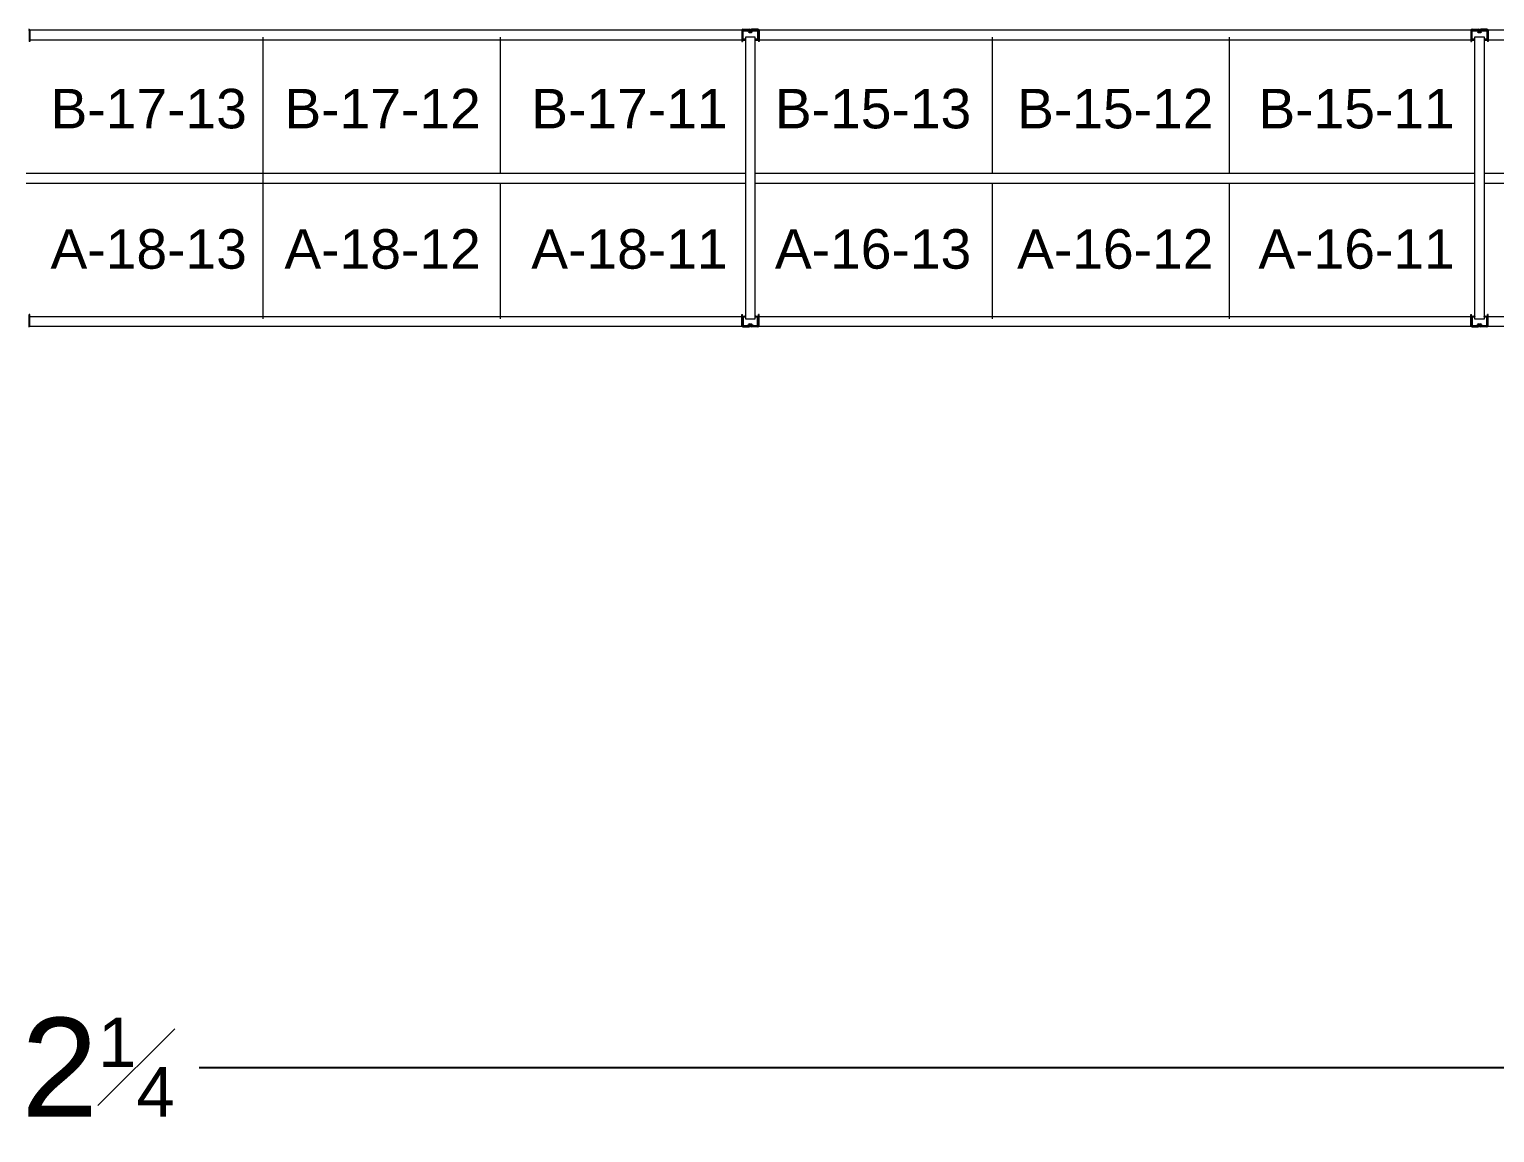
# Model space of a CAD drawing. Header units: inches. Extents: x 2743 to 10591, y -1604 to 5792.
# Drawn here: x 3421 to 3717.7, y 3292.7 to 3516.1 of the extents above; entities that cross this region are included whole.
import ezdxf

# ---------------------------------------------------------------- set-up
doc = ezdxf.new("R2010")
doc.units = ezdxf.units.IN
doc.header["$LTSCALE"] = 0.1875
doc.header["$MEASUREMENT"] = 0
doc.header["$PDMODE"] = 3
doc.header["$PDSIZE"] = 1.5
for name, color, linetype, lineweight in [('22 Dimension', 7, 'Continuous', 5), ('32 Echelle', 160, 'Continuous', 15), ('33 Poutre', 30, 'Continuous', 15)]:
    doc.layers.add(name, color=color, linetype=linetype, lineweight=lineweight)
doc.styles.add('arial', font='')
doc.styles.add('NOTE_GROS', font='', dxfattribs={"height": 20})
doc.styles.get('arial').set_extended_font_data('Arial')
doc.styles.get('NOTE_GROS').set_extended_font_data('SansSerif')
doc.dimstyles.new('Inch-Fraction-GROS', dxfattribs={"dimtxt": 20, "dimasz": 10, "dimexe": 4, "dimexo": 5, "dimgap": 1, "dimtad": 0, "dimtih": 1, "dimtoh": 1, "dimdec": 4, "dimzin": 0, "dimdsep": 46, "dimlunit": 5, "dimtxsty": 'NOTE_GROS', "dimblk": 'OBLIQUE', "dimcen": 0, "dimdle": 6, "dimadec": 1, "dimazin": 2, "dimtfac": 0.5, "dimtdec": 4, "dimtofl": 0, "dimtmove": 0, "dimatfit": 3, "dimfxl": 1, "dimtfillclr": 1, "dimfrac": 1, "dimtolj": 1, "dimtzin": 0, "dimarcsym": 0})

# ---------------------------------------------------------------- blocks, each defined once
blk = doc.blocks.new('_Oblique')
at = {"color": 0, "linetype": 'ByBlock', "lineweight": -2}
blk.add_line((-0.5, -0.5), (0.5, 0.5), dxfattribs=at)
blk = doc.blocks.new('*D119')
at = {"layer": '22 Dimension', "color": 0, "lineweight": -2, "transparency": 16777216}
for p, q in [((2978.21, 3450.98), (2978.21, 3301.85)), ((3860.46, 3450.98), (3860.46, 3301.85)), ((2972.21, 3305.85), (3383.33, 3305.85)), ((3866.46, 3305.85), (3455.33, 3305.85))]:
    blk.add_line(p, q, dxfattribs=at)
at = {"layer": 'Defpoints', "color": 0, "transparency": 16777216}
for p in [(2978.21, 3455.98), (3860.46, 3455.98), (3860.46, 3305.85)]:
    blk.add_point(p, dxfattribs=at)
at = {"layer": '22 Dimension', "color": 0, "lineweight": -2, "transparency": 16777216, "xscale": 10, "yscale": 10, "zscale": 10, "rotation": 180}
blk.add_blockref('_Oblique', (2978.21, 3305.85), dxfattribs=at)
at = {"layer": '22 Dimension', "color": 0, "lineweight": -2, "transparency": 16777216, "xscale": 10, "yscale": 10, "zscale": 10}
blk.add_blockref('_Oblique', (3860.46, 3305.85), dxfattribs=at)
at = {"layer": '22 Dimension', "color": 0, "transparency": 16777216, "insert": (3419.33, 3305.85), "char_height": 20, "attachment_point": 5, "style": 'NOTE_GROS'}
blk.add_mtext('\\A1;882{\\H0.5x;\\S1#4;}', dxfattribs=at)

msp = doc.modelspace()

# ---------------------------------------------------------------- hatches: boundary and pattern name
at = {"layer": '32 Echelle'}
for points in [[(3565.95882, 3513.78941), (3565.95882, 3513.97691), (3565.77132, 3513.97691)], [(3565.95882, 3513.78941), (3565.95882, 3513.97691), (3565.77132, 3513.97691)], [(3567.95882, 3513.78941), (3567.95882, 3513.97691), (3568.14632, 3513.97691)], [(3567.95882, 3513.78941), (3567.95882, 3513.97691), (3568.14632, 3513.97691)], [(3713.58382, 3513.78941), (3713.58382, 3513.97691), (3713.39632, 3513.97691)], [(3713.58382, 3513.78941), (3713.58382, 3513.97691), (3713.39632, 3513.97691)], [(3715.58382, 3513.78941), (3715.58382, 3513.97691), (3715.77132, 3513.97691)], [(3715.58382, 3513.78941), (3715.58382, 3513.97691), (3715.77132, 3513.97691)], [(3565.95882, 3458.16441), (3565.95882, 3457.97691), (3565.77132, 3457.97691)], [(3565.95882, 3458.16441), (3565.95882, 3457.97691), (3565.77132, 3457.97691)], [(3567.95882, 3458.16441), (3567.95882, 3457.97691), (3568.14632, 3457.97691)], [(3567.95882, 3458.16441), (3567.95882, 3457.97691), (3568.14632, 3457.97691)], [(3713.58382, 3458.16441), (3713.58382, 3457.97691), (3713.39632, 3457.97691)], [(3713.58382, 3458.16441), (3713.58382, 3457.97691), (3713.39632, 3457.97691)], [(3715.58382, 3458.16441), (3715.58382, 3457.97691), (3715.77132, 3457.97691)], [(3715.58382, 3458.16441), (3715.58382, 3457.97691), (3715.77132, 3457.97691)]]:
    msp.add_hatch(color=256, dxfattribs=at).paths.add_polyline_path(points)

# ---------------------------------------------------------------- linework, layer by layer
at = {"layer": '22 Dimension'}
for p, q in [((3468.33382, 3486.97691), (3468.33382, 3513.97691)), ((3516.33382, 3486.97691), (3516.33382, 3513.97691)), ((3615.95882, 3486.97691), (3615.95882, 3513.97691)), ((3663.95882, 3486.97691), (3663.95882, 3513.97691)), ((3420.33382, 3486.97691), (3565.95882, 3486.97691)), ((3567.95882, 3486.97691), (3713.58382, 3486.97691)), ((3715.58382, 3486.97691), (3861.20882, 3486.97691)), ((3420.33382, 3484.97691), (3565.95882, 3484.97691)), ((3468.33382, 3457.97691), (3468.33382, 3484.97691)), ((3516.33382, 3457.97691), (3516.33382, 3484.97691)), ((3567.95882, 3484.97691), (3713.58382, 3484.97691)), ((3615.95882, 3457.97691), (3615.95882, 3484.97691)), ((3663.95882, 3457.97691), (3663.95882, 3484.97691)), ((3715.58382, 3484.97691), (3861.20882, 3484.97691))]:
    msp.add_line(p, q, dxfattribs=at)
at = {"layer": '32 Echelle', "linetype": 'Continuous', "lineweight": 25}
for p, q in [((3566.44645, 3515.97691), (3565.51761, 3515.97691)), ((3566.44645, 3515.97691), (3565.51761, 3515.97691)), ((3565.51761, 3515.88691), (3566.44645, 3515.88691)), ((3565.51761, 3515.88691), (3566.44645, 3515.88691)), ((3566.66608, 3515.70325), (3566.62217, 3515.84688)), ((3566.66608, 3515.70325), (3566.62217, 3515.84688)), ((3567.29547, 3515.84688), (3567.25155, 3515.70325)), ((3567.29547, 3515.84688), (3567.25155, 3515.70325)), ((3568.40002, 3515.97691), (3567.47119, 3515.97691)), ((3568.40002, 3515.97691), (3567.47119, 3515.97691)), ((3567.47119, 3515.88691), (3568.40002, 3515.88691)), ((3567.47119, 3515.88691), (3568.40002, 3515.88691)), ((3714.07145, 3515.97691), (3713.14261, 3515.97691)), ((3714.07145, 3515.97691), (3713.14261, 3515.97691)), ((3713.14261, 3515.88691), (3714.07145, 3515.88691)), ((3713.14261, 3515.88691), (3714.07145, 3515.88691)), ((3714.29108, 3515.70325), (3714.24717, 3515.84688)), ((3714.29108, 3515.70325), (3714.24717, 3515.84688)), ((3714.92047, 3515.84688), (3714.87655, 3515.70325)), ((3714.92047, 3515.84688), (3714.87655, 3515.70325)), ((3716.02502, 3515.97691), (3715.09619, 3515.97691)), ((3716.02502, 3515.97691), (3715.09619, 3515.97691)), ((3715.09619, 3515.88691), (3716.02502, 3515.88691)), ((3715.09619, 3515.88691), (3716.02502, 3515.88691)), ((3565.33386, 3515.79316), (3565.33386, 3514.16066)), ((3565.33386, 3515.79316), (3565.33386, 3514.16066)), ((3565.42386, 3514.16066), (3565.42386, 3515.79316)), ((3565.42386, 3514.16066), (3565.42386, 3515.79316)), ((3565.93386, 3514.06691), (3565.51761, 3514.06691)), ((3565.93386, 3514.06691), (3565.51761, 3514.06691)), ((3565.51761, 3513.97691), (3565.93386, 3513.97691)), ((3565.51761, 3513.97691), (3565.93386, 3513.97691)), ((3565.93386, 3513.97691), (3565.93386, 3514.06691)), ((3565.93386, 3513.97691), (3565.93386, 3514.06691)), ((3566.5361, 3515.82057), (3566.58001, 3515.67693)), ((3566.5361, 3515.82057), (3566.58001, 3515.67693)), ((3567.1619, 3515.63691), (3566.75573, 3515.63691)), ((3567.1619, 3515.63691), (3566.75573, 3515.63691)), ((3566.75573, 3515.54691), (3567.1619, 3515.54691)), ((3566.75573, 3515.54691), (3567.1619, 3515.54691)), ((3567.33762, 3515.67693), (3567.38153, 3515.82057)), ((3567.33762, 3515.67693), (3567.38153, 3515.82057)), ((3568.40002, 3514.06691), (3567.98377, 3514.06691)), ((3567.98377, 3514.06691), (3567.98377, 3513.97691)), ((3568.40002, 3514.06691), (3567.98377, 3514.06691)), ((3567.98377, 3514.06691), (3567.98377, 3513.97691)), ((3567.98377, 3513.97691), (3568.40002, 3513.97691)), ((3567.98377, 3513.97691), (3568.40002, 3513.97691)), ((3568.49377, 3515.79316), (3568.49377, 3514.16066)), ((3568.49377, 3515.79316), (3568.49377, 3514.16066)), ((3568.58377, 3514.16066), (3568.58377, 3515.79316)), ((3568.58377, 3514.16066), (3568.58377, 3515.79316)), ((3712.95886, 3515.79316), (3712.95886, 3514.16066)), ((3712.95886, 3515.79316), (3712.95886, 3514.16066)), ((3713.04886, 3514.16066), (3713.04886, 3515.79316)), ((3713.04886, 3514.16066), (3713.04886, 3515.79316)), ((3713.55886, 3514.06691), (3713.14261, 3514.06691)), ((3713.55886, 3514.06691), (3713.14261, 3514.06691)), ((3713.14261, 3513.97691), (3713.55886, 3513.97691)), ((3713.14261, 3513.97691), (3713.55886, 3513.97691)), ((3713.55886, 3513.97691), (3713.55886, 3514.06691)), ((3713.55886, 3513.97691), (3713.55886, 3514.06691)), ((3714.1611, 3515.82057), (3714.20501, 3515.67693)), ((3714.1611, 3515.82057), (3714.20501, 3515.67693)), ((3714.7869, 3515.63691), (3714.38073, 3515.63691)), ((3714.7869, 3515.63691), (3714.38073, 3515.63691)), ((3714.38073, 3515.54691), (3714.7869, 3515.54691)), ((3714.38073, 3515.54691), (3714.7869, 3515.54691)), ((3714.96262, 3515.67693), (3715.00653, 3515.82057)), ((3714.96262, 3515.67693), (3715.00653, 3515.82057)), ((3716.02502, 3514.06691), (3715.60877, 3514.06691)), ((3715.60877, 3514.06691), (3715.60877, 3513.97691)), ((3716.02502, 3514.06691), (3715.60877, 3514.06691)), ((3715.60877, 3514.06691), (3715.60877, 3513.97691)), ((3715.60877, 3513.97691), (3716.02502, 3513.97691)), ((3715.60877, 3513.97691), (3716.02502, 3513.97691)), ((3716.11877, 3515.79316), (3716.11877, 3514.16066)), ((3716.11877, 3515.79316), (3716.11877, 3514.16066)), ((3716.20877, 3514.16066), (3716.20877, 3515.79316)), ((3716.20877, 3514.16066), (3716.20877, 3515.79316)), ((3565.33386, 3456.16066), (3565.33386, 3457.79316)), ((3565.33386, 3456.16066), (3565.33386, 3457.79316)), ((3565.42386, 3457.79316), (3565.42386, 3456.16066)), ((3565.42386, 3457.79316), (3565.42386, 3456.16066)), ((3565.51761, 3457.97691), (3565.93386, 3457.97691)), ((3565.51761, 3457.97691), (3565.93386, 3457.97691)), ((3565.93386, 3457.88691), (3565.51761, 3457.88691)), ((3565.93386, 3457.88691), (3565.51761, 3457.88691)), ((3565.93386, 3457.97691), (3565.93386, 3457.88691)), ((3565.93386, 3457.97691), (3565.93386, 3457.88691)), ((3567.98377, 3457.97691), (3568.40002, 3457.97691)), ((3567.98377, 3457.88691), (3567.98377, 3457.97691)), ((3567.98377, 3457.97691), (3568.40002, 3457.97691)), ((3567.98377, 3457.88691), (3567.98377, 3457.97691)), ((3568.40002, 3457.88691), (3567.98377, 3457.88691)), ((3568.40002, 3457.88691), (3567.98377, 3457.88691)), ((3568.49377, 3456.16066), (3568.49377, 3457.79316)), ((3568.49377, 3456.16066), (3568.49377, 3457.79316)), ((3568.58377, 3457.79316), (3568.58377, 3456.16066)), ((3568.58377, 3457.79316), (3568.58377, 3456.16066)), ((3712.95886, 3456.16066), (3712.95886, 3457.79316)), ((3712.95886, 3456.16066), (3712.95886, 3457.79316)), ((3713.04886, 3457.79316), (3713.04886, 3456.16066)), ((3713.04886, 3457.79316), (3713.04886, 3456.16066)), ((3713.14261, 3457.97691), (3713.55886, 3457.97691)), ((3713.14261, 3457.97691), (3713.55886, 3457.97691)), ((3713.55886, 3457.88691), (3713.14261, 3457.88691)), ((3713.55886, 3457.88691), (3713.14261, 3457.88691)), ((3713.55886, 3457.97691), (3713.55886, 3457.88691)), ((3713.55886, 3457.97691), (3713.55886, 3457.88691)), ((3715.60877, 3457.97691), (3716.02502, 3457.97691)), ((3715.60877, 3457.88691), (3715.60877, 3457.97691)), ((3715.60877, 3457.97691), (3716.02502, 3457.97691)), ((3715.60877, 3457.88691), (3715.60877, 3457.97691)), ((3716.02502, 3457.88691), (3715.60877, 3457.88691)), ((3716.02502, 3457.88691), (3715.60877, 3457.88691)), ((3716.11877, 3456.16066), (3716.11877, 3457.79316)), ((3716.11877, 3456.16066), (3716.11877, 3457.79316)), ((3716.20877, 3457.79316), (3716.20877, 3456.16066)), ((3716.20877, 3457.79316), (3716.20877, 3456.16066)), ((3565.51761, 3456.06691), (3566.44645, 3456.06691)), ((3565.51761, 3456.06691), (3566.44645, 3456.06691)), ((3566.44645, 3455.97691), (3565.51761, 3455.97691)), ((3566.44645, 3455.97691), (3565.51761, 3455.97691)), ((3566.5361, 3456.13325), (3566.58001, 3456.27688)), ((3566.5361, 3456.13325), (3566.58001, 3456.27688)), ((3566.66608, 3456.25057), (3566.62217, 3456.10693)), ((3566.66608, 3456.25057), (3566.62217, 3456.10693)), ((3566.75573, 3456.40691), (3567.1619, 3456.40691)), ((3566.75573, 3456.40691), (3567.1619, 3456.40691)), ((3567.1619, 3456.31691), (3566.75573, 3456.31691)), ((3567.1619, 3456.31691), (3566.75573, 3456.31691)), ((3567.29547, 3456.10693), (3567.25155, 3456.25057)), ((3567.29547, 3456.10693), (3567.25155, 3456.25057)), ((3567.33762, 3456.27688), (3567.38153, 3456.13325)), ((3567.33762, 3456.27688), (3567.38153, 3456.13325)), ((3567.47119, 3456.06691), (3568.40002, 3456.06691)), ((3567.47119, 3456.06691), (3568.40002, 3456.06691)), ((3568.40002, 3455.97691), (3567.47119, 3455.97691)), ((3568.40002, 3455.97691), (3567.47119, 3455.97691)), ((3713.14261, 3456.06691), (3714.07145, 3456.06691)), ((3713.14261, 3456.06691), (3714.07145, 3456.06691)), ((3714.07145, 3455.97691), (3713.14261, 3455.97691)), ((3714.07145, 3455.97691), (3713.14261, 3455.97691)), ((3714.1611, 3456.13325), (3714.20501, 3456.27688)), ((3714.1611, 3456.13325), (3714.20501, 3456.27688)), ((3714.29108, 3456.25057), (3714.24717, 3456.10693)), ((3714.29108, 3456.25057), (3714.24717, 3456.10693)), ((3714.38073, 3456.40691), (3714.7869, 3456.40691)), ((3714.38073, 3456.40691), (3714.7869, 3456.40691)), ((3714.7869, 3456.31691), (3714.38073, 3456.31691)), ((3714.7869, 3456.31691), (3714.38073, 3456.31691)), ((3714.92047, 3456.10693), (3714.87655, 3456.25057)), ((3714.92047, 3456.10693), (3714.87655, 3456.25057)), ((3714.96262, 3456.27688), (3715.00653, 3456.13325)), ((3714.96262, 3456.27688), (3715.00653, 3456.13325)), ((3715.09619, 3456.06691), (3716.02502, 3456.06691)), ((3715.09619, 3456.06691), (3716.02502, 3456.06691)), ((3716.02502, 3455.97691), (3715.09619, 3455.97691)), ((3716.02502, 3455.97691), (3715.09619, 3455.97691))]:
    msp.add_line(p, q, dxfattribs=at)
at = {"layer": '32 Echelle'}
for p, q in [((3468.33382, 3457.47691), (3468.33382, 3514.47691)), ((3516.33382, 3486.97691), (3516.33382, 3514.47691)), ((3565.95882, 3513.97691), (3565.77132, 3513.97691)), ((3565.95882, 3513.78941), (3565.77132, 3513.97691)), ((3565.95882, 3513.97691), (3565.77132, 3513.97691)), ((3565.95882, 3513.78941), (3565.77132, 3513.97691)), ((3567.95882, 3514.47691), (3565.95882, 3514.47691)), ((3565.95882, 3514.47691), (3565.95882, 3457.47691)), ((3567.95882, 3514.47691), (3565.95882, 3514.47691)), ((3565.95882, 3514.47691), (3565.95882, 3457.47691)), ((3565.95882, 3513.78941), (3565.95882, 3513.97691)), ((3565.95882, 3513.78941), (3565.95882, 3513.97691)), ((3567.95882, 3457.47691), (3567.95882, 3514.47691)), ((3567.95882, 3457.47691), (3567.95882, 3514.47691)), ((3567.95882, 3513.97691), (3568.14632, 3513.97691)), ((3567.95882, 3513.78941), (3567.95882, 3513.97691)), ((3567.95882, 3513.78941), (3568.14632, 3513.97691)), ((3567.95882, 3513.97691), (3568.14632, 3513.97691)), ((3567.95882, 3513.78941), (3567.95882, 3513.97691)), ((3567.95882, 3513.78941), (3568.14632, 3513.97691)), ((3615.95882, 3486.97691), (3615.95882, 3514.47691)), ((3615.95882, 3486.97691), (3615.95882, 3513.97691)), ((3663.95882, 3486.97691), (3663.95882, 3514.47691)), ((3713.58382, 3513.97691), (3713.39632, 3513.97691)), ((3713.58382, 3513.78941), (3713.39632, 3513.97691)), ((3713.58382, 3513.97691), (3713.39632, 3513.97691)), ((3713.58382, 3513.78941), (3713.39632, 3513.97691)), ((3715.58382, 3514.47691), (3713.58382, 3514.47691)), ((3713.58382, 3514.47691), (3713.58382, 3457.47691)), ((3715.58382, 3514.47691), (3713.58382, 3514.47691)), ((3713.58382, 3514.47691), (3713.58382, 3457.47691)), ((3713.58382, 3513.78941), (3713.58382, 3513.97691)), ((3713.58382, 3513.78941), (3713.58382, 3513.97691)), ((3715.58382, 3457.47691), (3715.58382, 3514.47691)), ((3715.58382, 3457.47691), (3715.58382, 3514.47691)), ((3715.58382, 3513.97691), (3715.77132, 3513.97691)), ((3715.58382, 3513.78941), (3715.58382, 3513.97691)), ((3715.58382, 3513.78941), (3715.77132, 3513.97691)), ((3715.58382, 3513.97691), (3715.77132, 3513.97691)), ((3715.58382, 3513.78941), (3715.58382, 3513.97691)), ((3715.58382, 3513.78941), (3715.77132, 3513.97691)), ((3516.33382, 3457.47691), (3516.33382, 3484.97691)), ((3615.95882, 3457.47691), (3615.95882, 3484.97691)), ((3615.95882, 3457.47691), (3615.95882, 3484.97691)), ((3663.95882, 3457.47691), (3663.95882, 3484.97691)), ((3565.95882, 3458.16441), (3565.77132, 3457.97691)), ((3565.95882, 3458.16441), (3565.77132, 3457.97691)), ((3565.95882, 3457.97691), (3565.77132, 3457.97691)), ((3565.95882, 3457.97691), (3565.77132, 3457.97691)), ((3565.95882, 3458.16441), (3565.95882, 3457.97691)), ((3565.95882, 3458.16441), (3565.95882, 3457.97691)), ((3565.95882, 3457.47691), (3567.95882, 3457.47691)), ((3565.95882, 3457.47691), (3567.95882, 3457.47691)), ((3567.95882, 3458.16441), (3567.95882, 3457.97691)), ((3567.95882, 3458.16441), (3568.14632, 3457.97691)), ((3567.95882, 3458.16441), (3567.95882, 3457.97691)), ((3567.95882, 3458.16441), (3568.14632, 3457.97691)), ((3567.95882, 3457.97691), (3568.14632, 3457.97691)), ((3567.95882, 3457.97691), (3568.14632, 3457.97691)), ((3713.58382, 3458.16441), (3713.39632, 3457.97691)), ((3713.58382, 3458.16441), (3713.39632, 3457.97691)), ((3713.58382, 3457.97691), (3713.39632, 3457.97691)), ((3713.58382, 3457.97691), (3713.39632, 3457.97691)), ((3713.58382, 3458.16441), (3713.58382, 3457.97691)), ((3713.58382, 3458.16441), (3713.58382, 3457.97691)), ((3713.58382, 3457.47691), (3715.58382, 3457.47691)), ((3713.58382, 3457.47691), (3715.58382, 3457.47691)), ((3715.58382, 3458.16441), (3715.58382, 3457.97691)), ((3715.58382, 3458.16441), (3715.77132, 3457.97691)), ((3715.58382, 3458.16441), (3715.58382, 3457.97691)), ((3715.58382, 3458.16441), (3715.77132, 3457.97691)), ((3715.58382, 3457.97691), (3715.77132, 3457.97691)), ((3715.58382, 3457.97691), (3715.77132, 3457.97691))]:
    msp.add_line(p, q, dxfattribs=at)
at = {"layer": '32 Echelle', "linetype": 'Continuous', "lineweight": 25}
for centre, radius, start, end in [((3565.51761, 3515.79316), 0.18375, 90, 180), ((3565.51761, 3515.79316), 0.18375, 90, 180), ((3565.51761, 3515.79316), 0.09375, 90, 180), ((3565.51761, 3515.79316), 0.09375, 90, 180), ((3566.44645, 3515.79316), 0.18375, 17, 90), ((3566.44645, 3515.79316), 0.18375, 17, 90), ((3566.44645, 3515.79316), 0.09375, 17, 90), ((3566.44645, 3515.79316), 0.09375, 17, 90), ((3567.47119, 3515.79316), 0.18375, 90, 163), ((3567.47119, 3515.79316), 0.18375, 90, 163), ((3567.47119, 3515.79316), 0.09375, 90, 163), ((3567.47119, 3515.79316), 0.09375, 90, 163), ((3568.40002, 3515.79316), 0.18375, 0, 90), ((3568.40002, 3515.79316), 0.18375, 0, 90), ((3568.40002, 3515.79316), 0.09375, 0, 90), ((3568.40002, 3515.79316), 0.09375, 0, 90), ((3713.14261, 3515.79316), 0.18375, 90, 180), ((3713.14261, 3515.79316), 0.18375, 90, 180), ((3713.14261, 3515.79316), 0.09375, 90, 180), ((3713.14261, 3515.79316), 0.09375, 90, 180), ((3714.07145, 3515.79316), 0.18375, 17, 90), ((3714.07145, 3515.79316), 0.18375, 17, 90), ((3714.07145, 3515.79316), 0.09375, 17, 90), ((3714.07145, 3515.79316), 0.09375, 17, 90), ((3715.09619, 3515.79316), 0.18375, 90, 163), ((3715.09619, 3515.79316), 0.18375, 90, 163), ((3715.09619, 3515.79316), 0.09375, 90, 163), ((3715.09619, 3515.79316), 0.09375, 90, 163), ((3716.02502, 3515.79316), 0.18375, 0, 90), ((3716.02502, 3515.79316), 0.18375, 0, 90), ((3716.02502, 3515.79316), 0.09375, 0, 90), ((3716.02502, 3515.79316), 0.09375, 0, 90), ((3565.51761, 3514.16066), 0.18375, 180, 270), ((3565.51761, 3514.16066), 0.18375, 180, 270), ((3565.51761, 3514.16066), 0.09375, 180, 270), ((3565.51761, 3514.16066), 0.09375, 180, 270), ((3566.75573, 3515.73066), 0.18375, 197, 270), ((3566.75573, 3515.73066), 0.18375, 197, 270), ((3566.75573, 3515.73066), 0.09375, 197, 270), ((3566.75573, 3515.73066), 0.09375, 197, 270), ((3567.1619, 3515.73066), 0.09375, 270, 343), ((3567.1619, 3515.73066), 0.09375, 270, 343), ((3567.1619, 3515.73066), 0.18375, 270, 343), ((3567.1619, 3515.73066), 0.18375, 270, 343), ((3568.40002, 3514.16066), 0.09375, 270, 0), ((3568.40002, 3514.16066), 0.18375, 270, 0), ((3568.40002, 3514.16066), 0.09375, 270, 0), ((3568.40002, 3514.16066), 0.18375, 270, 0), ((3713.14261, 3514.16066), 0.18375, 180, 270), ((3713.14261, 3514.16066), 0.18375, 180, 270), ((3713.14261, 3514.16066), 0.09375, 180, 270), ((3713.14261, 3514.16066), 0.09375, 180, 270), ((3714.38073, 3515.73066), 0.18375, 197, 270), ((3714.38073, 3515.73066), 0.18375, 197, 270), ((3714.38073, 3515.73066), 0.09375, 197, 270), ((3714.38073, 3515.73066), 0.09375, 197, 270), ((3714.7869, 3515.73066), 0.09375, 270, 343), ((3714.7869, 3515.73066), 0.09375, 270, 343), ((3714.7869, 3515.73066), 0.18375, 270, 343), ((3714.7869, 3515.73066), 0.18375, 270, 343), ((3716.02502, 3514.16066), 0.09375, 270, 0), ((3716.02502, 3514.16066), 0.18375, 270, 0), ((3716.02502, 3514.16066), 0.09375, 270, 0), ((3716.02502, 3514.16066), 0.18375, 270, 0), ((3565.51761, 3457.79316), 0.18375, 90, 180), ((3565.51761, 3457.79316), 0.18375, 90, 180), ((3565.51761, 3457.79316), 0.09375, 90, 180), ((3565.51761, 3457.79316), 0.09375, 90, 180), ((3568.40002, 3457.79316), 0.18375, 0, 90), ((3568.40002, 3457.79316), 0.18375, 0, 90), ((3568.40002, 3457.79316), 0.09375, 0, 90), ((3568.40002, 3457.79316), 0.09375, 0, 90), ((3713.14261, 3457.79316), 0.18375, 90, 180), ((3713.14261, 3457.79316), 0.18375, 90, 180), ((3713.14261, 3457.79316), 0.09375, 90, 180), ((3713.14261, 3457.79316), 0.09375, 90, 180), ((3716.02502, 3457.79316), 0.18375, 0, 90), ((3716.02502, 3457.79316), 0.18375, 0, 90), ((3716.02502, 3457.79316), 0.09375, 0, 90), ((3716.02502, 3457.79316), 0.09375, 0, 90), ((3565.51761, 3456.16066), 0.18375, 180, 270), ((3565.51761, 3456.16066), 0.18375, 180, 270), ((3565.51761, 3456.16066), 0.09375, 180, 270), ((3565.51761, 3456.16066), 0.09375, 180, 270), ((3566.44645, 3456.16066), 0.09375, 270, 343), ((3566.44645, 3456.16066), 0.09375, 270, 343), ((3566.44645, 3456.16066), 0.18375, 270, 343), ((3566.44645, 3456.16066), 0.18375, 270, 343), ((3566.75573, 3456.22316), 0.18375, 90, 163), ((3566.75573, 3456.22316), 0.18375, 90, 163), ((3566.75573, 3456.22316), 0.09375, 90, 163), ((3566.75573, 3456.22316), 0.09375, 90, 163), ((3567.1619, 3456.22316), 0.18375, 17, 90), ((3567.1619, 3456.22316), 0.18375, 17, 90), ((3567.1619, 3456.22316), 0.09375, 17, 90), ((3567.1619, 3456.22316), 0.09375, 17, 90), ((3567.47119, 3456.16066), 0.18375, 197, 270), ((3567.47119, 3456.16066), 0.18375, 197, 270), ((3567.47119, 3456.16066), 0.09375, 197, 270), ((3567.47119, 3456.16066), 0.09375, 197, 270), ((3568.40002, 3456.16066), 0.09375, 270, 0), ((3568.40002, 3456.16066), 0.18375, 270, 0), ((3568.40002, 3456.16066), 0.09375, 270, 0), ((3568.40002, 3456.16066), 0.18375, 270, 0), ((3713.14261, 3456.16066), 0.18375, 180, 270), ((3713.14261, 3456.16066), 0.18375, 180, 270), ((3713.14261, 3456.16066), 0.09375, 180, 270), ((3713.14261, 3456.16066), 0.09375, 180, 270), ((3714.07145, 3456.16066), 0.09375, 270, 343), ((3714.07145, 3456.16066), 0.09375, 270, 343), ((3714.07145, 3456.16066), 0.18375, 270, 343), ((3714.07145, 3456.16066), 0.18375, 270, 343), ((3714.38073, 3456.22316), 0.18375, 90, 163), ((3714.38073, 3456.22316), 0.18375, 90, 163), ((3714.38073, 3456.22316), 0.09375, 90, 163), ((3714.38073, 3456.22316), 0.09375, 90, 163), ((3714.7869, 3456.22316), 0.18375, 17, 90), ((3714.7869, 3456.22316), 0.18375, 17, 90), ((3714.7869, 3456.22316), 0.09375, 17, 90), ((3714.7869, 3456.22316), 0.09375, 17, 90), ((3715.09619, 3456.16066), 0.18375, 197, 270), ((3715.09619, 3456.16066), 0.18375, 197, 270), ((3715.09619, 3456.16066), 0.09375, 197, 270), ((3715.09619, 3456.16066), 0.09375, 197, 270), ((3716.02502, 3456.16066), 0.09375, 270, 0), ((3716.02502, 3456.16066), 0.18375, 270, 0), ((3716.02502, 3456.16066), 0.09375, 270, 0), ((3716.02502, 3456.16066), 0.18375, 270, 0)]:
    msp.add_arc(centre, radius, start, end, dxfattribs=at)
at = {"layer": '33 Poutre'}
for p, q in [((3420.96482, 3515.85191), (3420.96482, 3513.59591)), ((3421.08382, 3515.97691), (3565.20882, 3515.97691)), ((3421.08382, 3515.97691), (3421.08382, 3513.97691)), ((3421.08382, 3515.85191), (3421.08382, 3513.59591)), ((3565.20882, 3515.97691), (3565.20882, 3513.97691)), ((3565.20882, 3515.85191), (3565.20882, 3513.59591)), ((3565.32782, 3515.85191), (3565.32782, 3513.59591)), ((3565.45282, 3516.09591), (3566.71482, 3516.09591)), ((3566.71482, 3515.97691), (3565.45282, 3515.97691)), ((3566.83982, 3515.63691), (3566.83982, 3515.85191)), ((3566.95882, 3515.63691), (3566.95882, 3515.85191)), ((3566.95882, 3515.63691), (3566.95882, 3515.85191)), ((3567.07782, 3515.63691), (3567.07782, 3515.85191)), ((3568.46482, 3516.09591), (3567.20282, 3516.09591)), ((3567.20282, 3515.97691), (3568.46482, 3515.97691)), ((3568.58982, 3515.85191), (3568.58982, 3513.59591)), ((3568.70882, 3515.97691), (3712.83382, 3515.97691)), ((3568.70882, 3515.97691), (3568.70882, 3513.97691)), ((3568.70882, 3515.85191), (3568.70882, 3513.59591)), ((3712.83382, 3515.97691), (3712.83382, 3513.97691)), ((3712.83382, 3515.85191), (3712.83382, 3513.59591)), ((3712.95282, 3515.85191), (3712.95282, 3513.59591)), ((3713.07782, 3516.09591), (3714.33982, 3516.09591)), ((3714.33982, 3515.97691), (3713.07782, 3515.97691)), ((3714.46482, 3515.63691), (3714.46482, 3515.85191)), ((3714.58382, 3515.63691), (3714.58382, 3515.85191)), ((3714.58382, 3515.63691), (3714.58382, 3515.85191)), ((3714.70282, 3515.63691), (3714.70282, 3515.85191)), ((3716.08982, 3516.09591), (3714.82782, 3516.09591)), ((3714.82782, 3515.97691), (3716.08982, 3515.97691)), ((3716.21482, 3515.85191), (3716.21482, 3513.59591)), ((3716.33382, 3515.97691), (3860.45882, 3515.97691)), ((3716.33382, 3515.97691), (3716.33382, 3513.97691)), ((3716.33382, 3515.85191), (3716.33382, 3513.59591)), ((3421.08382, 3513.59591), (3420.96482, 3513.59591)), ((3421.08382, 3513.97691), (3565.20882, 3513.97691)), ((3565.20882, 3513.59591), (3565.32782, 3513.59591)), ((3566.83982, 3515.63691), (3566.95882, 3515.63691)), ((3567.07782, 3515.63691), (3566.95882, 3515.63691)), ((3568.70882, 3513.59591), (3568.58982, 3513.59591)), ((3568.70882, 3513.97691), (3712.83382, 3513.97691)), ((3712.83382, 3513.59591), (3712.95282, 3513.59591)), ((3714.46482, 3515.63691), (3714.58382, 3515.63691)), ((3714.70282, 3515.63691), (3714.58382, 3515.63691)), ((3716.33382, 3513.59591), (3716.21482, 3513.59591)), ((3716.33382, 3513.97691), (3860.45882, 3513.97691)), ((3421.08382, 3458.35791), (3420.96482, 3458.35791)), ((3420.96482, 3456.10191), (3420.96482, 3458.35791)), ((3421.08382, 3456.10191), (3421.08382, 3458.35791)), ((3421.08382, 3457.97691), (3565.20882, 3457.97691)), ((3421.08382, 3455.97691), (3421.08382, 3457.97691)), ((3565.20882, 3456.10191), (3565.20882, 3458.35791)), ((3565.20882, 3458.35791), (3565.32782, 3458.35791)), ((3565.20882, 3455.97691), (3565.20882, 3457.97691)), ((3565.32782, 3456.10191), (3565.32782, 3458.35791)), ((3568.70882, 3458.35791), (3568.58982, 3458.35791)), ((3568.58982, 3456.10191), (3568.58982, 3458.35791)), ((3568.70882, 3456.10191), (3568.70882, 3458.35791)), ((3568.70882, 3457.97691), (3712.83382, 3457.97691)), ((3568.70882, 3455.97691), (3568.70882, 3457.97691)), ((3712.83382, 3456.10191), (3712.83382, 3458.35791)), ((3712.83382, 3458.35791), (3712.95282, 3458.35791)), ((3712.83382, 3455.97691), (3712.83382, 3457.97691)), ((3712.95282, 3456.10191), (3712.95282, 3458.35791)), ((3716.33382, 3458.35791), (3716.21482, 3458.35791)), ((3716.21482, 3456.10191), (3716.21482, 3458.35791)), ((3716.33382, 3456.10191), (3716.33382, 3458.35791)), ((3716.33382, 3457.97691), (3860.45882, 3457.97691)), ((3716.33382, 3455.97691), (3716.33382, 3457.97691)), ((3421.08382, 3455.97691), (3565.20882, 3455.97691)), ((3566.71482, 3455.97691), (3565.45282, 3455.97691)), ((3565.45282, 3455.85791), (3566.71482, 3455.85791)), ((3566.83982, 3456.31691), (3566.83982, 3456.10191)), ((3566.83982, 3456.31691), (3566.95882, 3456.31691)), ((3566.95882, 3456.31691), (3566.95882, 3456.10191)), ((3566.95882, 3456.31691), (3566.95882, 3456.10191)), ((3567.07782, 3456.31691), (3566.95882, 3456.31691)), ((3567.07782, 3456.31691), (3567.07782, 3456.10191)), ((3567.20282, 3455.97691), (3568.46482, 3455.97691)), ((3568.46482, 3455.85791), (3567.20282, 3455.85791)), ((3568.70882, 3455.97691), (3712.83382, 3455.97691)), ((3714.33982, 3455.97691), (3713.07782, 3455.97691)), ((3713.07782, 3455.85791), (3714.33982, 3455.85791)), ((3714.46482, 3456.31691), (3714.46482, 3456.10191)), ((3714.46482, 3456.31691), (3714.58382, 3456.31691)), ((3714.58382, 3456.31691), (3714.58382, 3456.10191)), ((3714.58382, 3456.31691), (3714.58382, 3456.10191)), ((3714.70282, 3456.31691), (3714.58382, 3456.31691)), ((3714.70282, 3456.31691), (3714.70282, 3456.10191)), ((3714.82782, 3455.97691), (3716.08982, 3455.97691)), ((3716.08982, 3455.85791), (3714.82782, 3455.85791)), ((3716.33382, 3455.97691), (3860.45882, 3455.97691))]:
    msp.add_line(p, q, dxfattribs=at)
for centre, radius, start, end in [((3420.83982, 3515.85191), 0.244, 0, 90), ((3420.83982, 3515.85191), 0.125, 0, 90), ((3565.45282, 3515.85191), 0.244, 90, 180), ((3565.45282, 3515.85191), 0.125, 90, 180), ((3566.71482, 3515.85191), 0.244, 0, 90), ((3566.71482, 3515.85191), 0.125, 0, 90), ((3567.20282, 3515.85191), 0.244, 90, 180), ((3567.20282, 3515.85191), 0.125, 90, 180), ((3568.46482, 3515.85191), 0.244, 0, 90), ((3568.46482, 3515.85191), 0.125, 0, 90), ((3713.07782, 3515.85191), 0.244, 90, 180), ((3713.07782, 3515.85191), 0.125, 90, 180), ((3714.33982, 3515.85191), 0.244, 0, 90), ((3714.33982, 3515.85191), 0.125, 0, 90), ((3714.82782, 3515.85191), 0.244, 90, 180), ((3714.82782, 3515.85191), 0.125, 90, 180), ((3716.08982, 3515.85191), 0.244, 0, 90), ((3716.08982, 3515.85191), 0.125, 0, 90), ((3420.83982, 3456.10191), 0.244, 270, 0), ((3420.83982, 3456.10191), 0.125, 270, 0), ((3565.45282, 3456.10191), 0.244, 180, 270), ((3565.45282, 3456.10191), 0.125, 180, 270), ((3566.71482, 3456.10191), 0.125, 270, 0), ((3566.71482, 3456.10191), 0.244, 270, 0), ((3567.20282, 3456.10191), 0.244, 180, 270), ((3567.20282, 3456.10191), 0.125, 180, 270), ((3568.46482, 3456.10191), 0.244, 270, 0), ((3568.46482, 3456.10191), 0.125, 270, 0), ((3713.07782, 3456.10191), 0.244, 180, 270), ((3713.07782, 3456.10191), 0.125, 180, 270), ((3714.33982, 3456.10191), 0.125, 270, 0), ((3714.33982, 3456.10191), 0.244, 270, 0), ((3714.82782, 3456.10191), 0.244, 180, 270), ((3714.82782, 3456.10191), 0.125, 180, 270), ((3716.08982, 3456.10191), 0.244, 270, 0), ((3716.08982, 3456.10191), 0.125, 270, 0)]:
    msp.add_arc(centre, radius, start, end, dxfattribs=at)

# ---------------------------------------------------------------- texts
at = {"layer": '22 Dimension', "char_height": 8, "attachment_point": 1, "style": 'arial'}
for s, insert in [('{\\fArial Unicode MS|b0|i0|c0|p2;\\C8;B-17-13}', (3425.2548, 3504.04136)), ('{\\fArial Unicode MS|b0|i0|c0|p2;\\C8;B-17-12}', (3472.61083, 3504.04136)), ('{\\fArial Unicode MS|b0|i0|c0|p2;\\C8;B-17-11}', (3522.59104, 3504.04136)), ('{\\fArial Unicode MS|b0|i0|c0|p2;\\C8;B-15-13}', (3571.91895, 3504.04136)), ('{\\fArial Unicode MS|b0|i0|c0|p2;\\C8;B-15-12}', (3620.95972, 3504.04136)), ('{\\fArial Unicode MS|b0|i0|c0|p2;\\C8;B-15-11}', (3669.81252, 3504.04136)), ('{\\fArial Unicode MS|b0|i0|c0|p2;\\C8;A-18-13}', (3425.2548, 3475.6319)), ('{\\fArial Unicode MS|b0|i0|c0|p2;\\C8;A-18-12}', (3472.61083, 3475.6319)), ('{\\fArial Unicode MS|b0|i0|c0|p2;\\C8;A-18-11}', (3522.59104, 3475.6319)), ('{\\fArial Unicode MS|b0|i0|c0|p2;\\C8;A-16-13}', (3571.91895, 3475.6319)), ('{\\fArial Unicode MS|b0|i0|c0|p2;\\C8;A-16-12}', (3620.95972, 3475.6319)), ('{\\fArial Unicode MS|b0|i0|c0|p2;\\C8;A-16-11}', (3669.81252, 3475.6319))]:
    msp.add_mtext_dynamic_manual_height_columns(s, width=68.8901007, gutter_width=5, heights=[0], dxfattribs=dict(at, insert=insert))

# ---------------------------------------------------------------- dimensions: what is measured, and where the dimension line sits
at = {"layer": '22 Dimension', "color": 7}
dim = msp.add_linear_dim(base=(3860.45882, 3305.85112), p1=(2978.20882, 3455.97691), p2=(3860.45882, 3455.97691), dimstyle='Inch-Fraction-GROS', dxfattribs=at)
dim.commit()
dim.dimension.update_dxf_attribs({"geometry": '*D119', "text_midpoint": (3419.33382, 3305.85112)})

doc.saveas('drawing.dxf')
